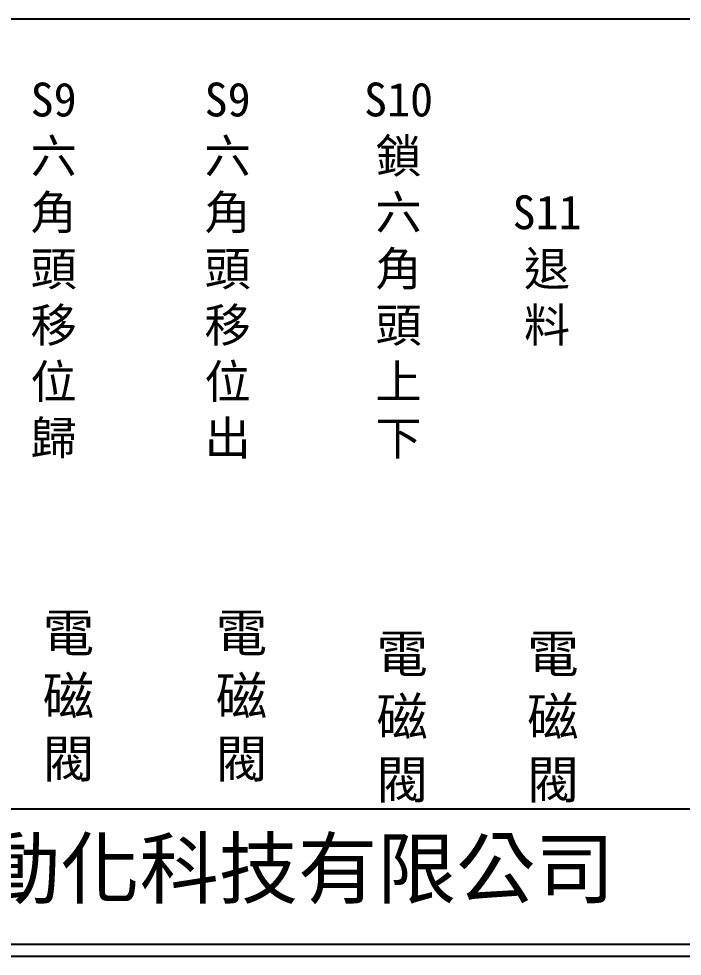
# Model space of a CAD drawing. Extents: x 926 to 1213, y 3 to 207.
# Drawn here: x 992.8 to 1061.4, y 3 to 100 of the extents above; entities that cross this region are included whole.
import ezdxf

# ---------------------------------------------------------------- set-up
doc = ezdxf.new("R2010")
doc.units = 0
doc.layers.add('圖框層', color=7, linetype='CONTINUOUS')
doc.layers.add('標尺寸層', color=3, linetype='CONTINUOUS')
doc.styles.add('CNS', font='romanc.shx', dxfattribs={"bigfont": 'chineset.shx'})
doc.styles.add('STSL', font='kaiu.ttf')

msp = doc.modelspace()

# ---------------------------------------------------------------- linework, layer by layer
at = {"layer": '圖框層', "color": 7}
for p, q in [((926.992, 18.25), (1211.493, 18.25)), ((926.992, 4.25), (1211.493, 4.25)), ((925.742, 3), (1212.742, 3))]:
    msp.add_line(p, q, dxfattribs=at)
at = {"layer": '標尺寸層', "color": 7}
msp.add_line((930.49, 99.958), (1208.361, 99.958), dxfattribs=at)

# ---------------------------------------------------------------- texts
at = {"layer": '圖框層', "color": 4, "style": 'STSL'}
msp.add_text('泓陞自動化科技有限公司', height=6, dxfattribs=at).set_placement((964.346, 9.076))
at = {"layer": '標尺寸層', "color": 7, "attachment_point": 5, "style": 'CNS'}
for s, insert, char_height, width in [('{\\fDFKai-SB|b0|i0|c136|p65;S9六角頭移位歸}', (996.373, 73.915), 3.5, 4.96081), ('{\\fDFKai-SB|b0|i0|c136|p65;S9六角頭移位出}', (1014.361, 73.915), 3.5, 4.96081), ('{\\fDFKai-SB|b0|i0|c136|p65;S10鎖六角頭上下}', (1032.037, 73.915), 3.5, 4.96081), ('{\\fDFKai-SB|b0|i0|c136|p65;S11退料}', (1047.391, 73.915), 3.5, 4.96081), ('{\\fDFKai-SB|b0|i0|c136|p65;電磁閥}', (997.901, 29.715), 3.9, 2.84806), ('{\\fDFKai-SB|b0|i0|c136|p65;電磁閥}', (1015.794, 29.715), 3.9, 2.84806), ('{\\fDFKai-SB|b0|i0|c136|p65;電磁閥}', (1032.408, 27.562), 3.9, 2.84806), ('{\\fDFKai-SB|b0|i0|c136|p65;電磁閥}', (1048.003, 27.562), 3.9, 2.84806)]:
    msp.add_mtext(s, dxfattribs=dict(at, insert=insert, char_height=char_height, width=width))

doc.saveas('drawing.dxf')
